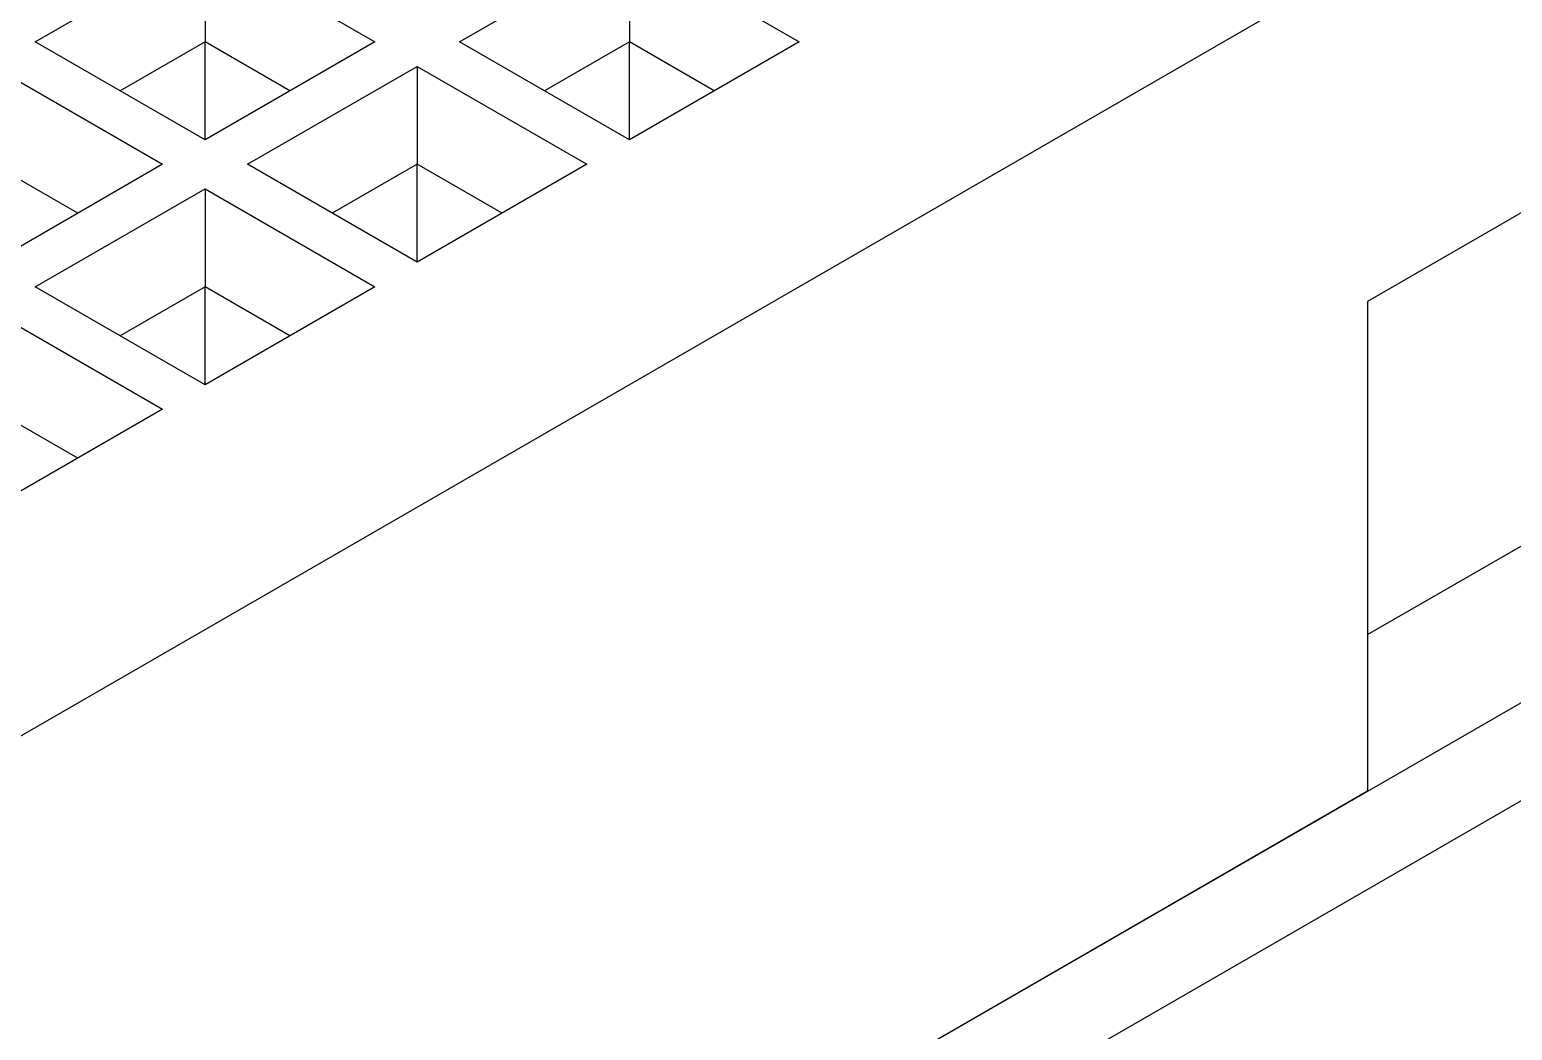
# Model space of a CAD drawing. Header units: millimetres. Extents: x 53 to 380, y 29 to 265.
# Drawn here: x 300.49 to 306.67, y 101.69 to 105.86 of the extents above; entities that cross this region are included whole.
import ezdxf

# ---------------------------------------------------------------- set-up
doc = ezdxf.new("R2010")
doc.units = ezdxf.units.MM

msp = doc.modelspace()

# ---------------------------------------------------------------- linework, layer by layer
at = {"color": 7, "linetype": 'Continuous', "lineweight": 25}
for p, q in [((315.1549, 111.4047), (298.6086, 101.8527)), ((315.1549, 107.9344), (298.6086, 98.3824)), ((315.1549, 107.5261), (298.6086, 97.9741)), ((300.5178, 105.8123), (301.2249, 106.2205)), ((301.2249, 106.2205), (301.932, 105.8123)), ((301.2249, 106.2205), (301.2249, 105.8123)), ((302.2856, 105.8123), (302.9927, 106.2205)), ((302.9927, 106.2205), (303.6998, 105.8123)), ((302.9927, 106.2205), (302.9927, 105.8123)), ((301.2249, 105.4041), (300.5178, 105.8123)), ((301.2249, 105.8123), (300.8714, 105.6082)), ((301.932, 105.8123), (301.2249, 105.4041)), ((301.5784, 105.6082), (301.2249, 105.8123)), ((301.2249, 105.4041), (301.2249, 105.8123)), ((302.9927, 105.4041), (302.2856, 105.8123)), ((302.9927, 105.8123), (302.6392, 105.6082)), ((303.6998, 105.8123), (302.9927, 105.4041)), ((303.3462, 105.6082), (302.9927, 105.8123)), ((302.9927, 105.4041), (302.9927, 105.8123)), ((300.341, 105.7102), (301.0481, 105.302)), ((301.4017, 105.302), (302.1088, 105.7102)), ((302.1088, 105.7102), (302.8159, 105.302)), ((302.1088, 105.7102), (302.1088, 105.302)), ((307.6949, 105.6692), (306.0686, 104.7303)), ((301.0481, 105.302), (300.341, 104.8938)), ((300.6946, 105.0979), (300.341, 105.302)), ((302.1088, 104.8938), (301.4017, 105.302)), ((302.1088, 105.302), (301.7553, 105.0979)), ((302.8159, 105.302), (302.1088, 104.8938)), ((302.4623, 105.0979), (302.1088, 105.302)), ((302.1088, 104.8938), (302.1088, 105.302)), ((300.5178, 104.7918), (301.2249, 105.2)), ((301.2249, 105.2), (301.932, 104.7918)), ((301.2249, 105.2), (301.2249, 104.7918)), ((301.2249, 104.3836), (300.5178, 104.7918)), ((301.2249, 104.7918), (300.8714, 104.5877)), ((301.932, 104.7918), (301.2249, 104.3836)), ((301.5784, 104.5877), (301.2249, 104.7918)), ((301.2249, 104.3836), (301.2249, 104.7918)), ((306.0686, 104.7303), (306.0686, 102.689)), ((300.341, 104.6897), (301.0481, 104.2815)), ((301.0481, 104.2815), (300.341, 103.8733)), ((300.6946, 104.0774), (300.341, 104.2815)), ((306.0686, 103.3421), (307.1293, 103.9544)), ((306.0686, 102.689), (298.6086, 98.3824))]:
    msp.add_line(p, q, dxfattribs=at)

doc.saveas('drawing.dxf')
